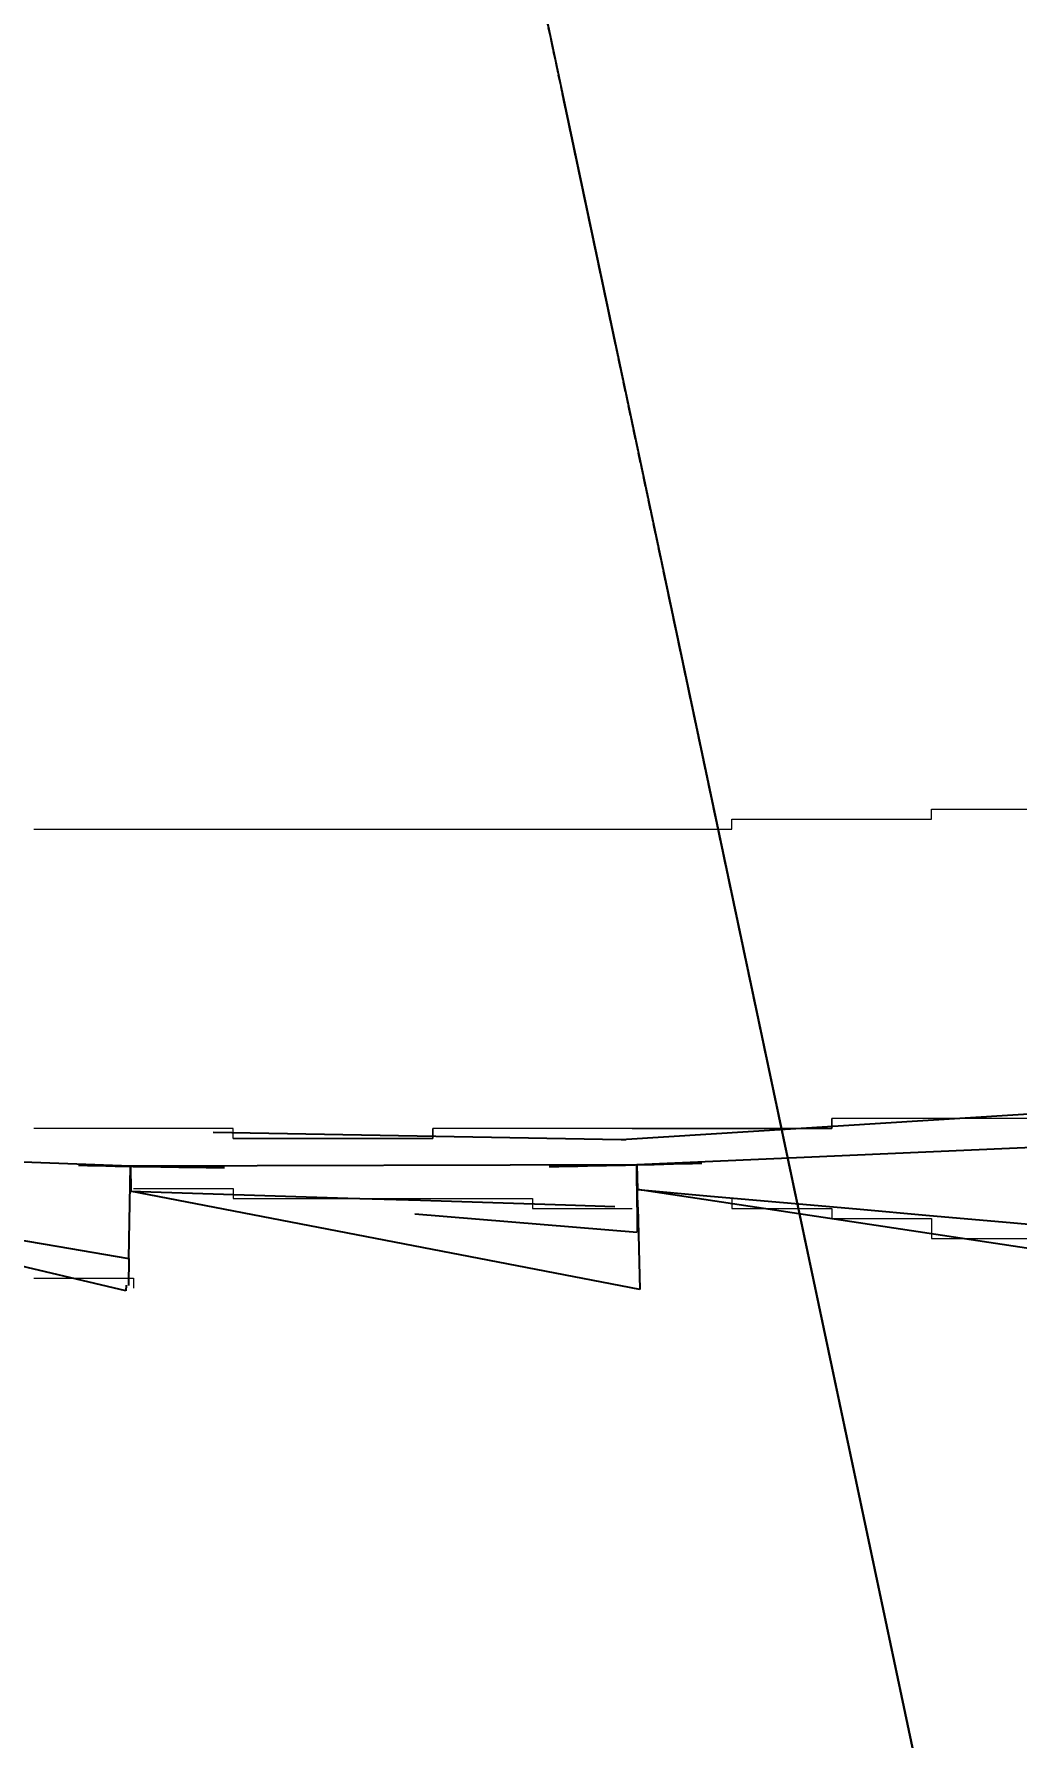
# Model space of a CAD drawing. Header units: millimetres. Extents: x -174040 to 151923, y -227569 to 142020.
# Drawn here: x -120378 to -119393, y -2712 to -1004 of the extents above; entities that cross this region are included whole.
import ezdxf

# ---------------------------------------------------------------- set-up
doc = ezdxf.new("R2010")
doc.units = ezdxf.units.MM
doc.header["$LTSCALE"] = 5
doc.linetypes.add('E-RG-1F$0$$0$DOTE', pattern=[2.42, 2, -0.2, 0.02, -0.2])
doc.linetypes.add('E-RG-2F$0$$2$CENTER', pattern=[2, 1.25, -0.25, 0.25, -0.25])
for name, color, linetype in [('00外装饰面', 21, 'Continuous'), ('A—楼梯、电梯、栏杆', 50, 'Continuous'), ('A—轴线、尺寸', 1, 'Continuous'), ('E-RG-2F$0$$0$0S-AXIS', 1, 'E-RG-2F$0$$2$CENTER'), ('E1-RI-3F$0$J-DOTE轴线', 1, 'Continuous'), ('轴线100', 1, 'Continuous')]:
    doc.layers.add(name, color=color, linetype=linetype)
doc.layers.add('E1-RI-3F$0$A-GLAZ', color=6, linetype='Continuous', lineweight=5)
doc.styles.add('ARIAL', font='arial.ttf')
doc.dimstyles.new('200', dxfattribs={"dimscale": 200, "dimtxt": 2.5, "dimasz": 2, "dimexe": 1, "dimexo": 1, "dimgap": 0.8, "dimtad": 1, "dimdec": 0, "dimdsep": 46, "dimtxsty": 'ARIAL', "dimblk1": 'ARCHTICK', "dimblk2": 'ARCHTICK', "dimsah": 1, "dimcen": -0.9, "dimdle": 1, "dimclrd": 256, "dimclre": 256, "dimclrt": 40, "dimaunit": 1, "dimadec": 0, "dimazin": 0, "dimtfac": 0.35, "dimtdec": 0, "dimtix": 1, "dimtmove": 2, "dimatfit": 3, "dimldrblk": 'ARCHTICK', "dimfxl": 0, "dimtvp": 0.8, "dimtolj": 1, "dimtzin": 0, "dimarcsym": 0})
doc.dimstyles.new('副本 100', dxfattribs={"dimscale": 100, "dimtxt": 2.5, "dimasz": 2, "dimexe": 1, "dimexo": 1, "dimgap": 0.8, "dimtad": 1, "dimdec": 0, "dimdsep": 46, "dimtxsty": 'ARIAL', "dimblk1": 'ARCHTICK', "dimblk2": 'ARCHTICK', "dimsah": 1, "dimcen": -0.9, "dimdle": 1, "dimclrd": 256, "dimclre": 256, "dimclrt": 40, "dimaunit": 1, "dimadec": 0, "dimazin": 0, "dimtfac": 0.35, "dimtdec": 0, "dimtix": 1, "dimtmove": 2, "dimatfit": 3, "dimldrblk": 'ARCHTICK', "dimfxl": 0, "dimtvp": 0.8, "dimtolj": 1, "dimtzin": 0, "dimarcsym": 0})

# ---------------------------------------------------------------- blocks, each defined once
blk = doc.blocks.new('_ArchTick')
at = {"color": 0, "linetype": 'ByBlock', "const_width": 0.15}
blk.add_lwpolyline([(-0.5, -0.5), (0.5, 0.5)], dxfattribs=at)
blk = doc.blocks.new('*D204')
at = {"layer": 'A—轴线、尺寸', "linetype": 'ByBlock', "lineweight": -2}
for p, q in [((-120659.7, 2768), (-118654.8, -6703.1)), ((-130998.2, 905.5), (-128927.1, -8877.7)), ((-129164.2, -8723.4), (-118500.5, -6466))]:
    blk.add_line(p, q, dxfattribs=at)
at = {"layer": 'Defpoints', "color": 0, "linetype": 'ByBlock'}
for p in [(-120701.2, 2963.7), (-131039.6, 1101.2), (-118696.2, -6507.4)]:
    blk.add_point(p, dxfattribs=at)
at = {"layer": 'A—轴线、尺寸', "linetype": 'ByBlock', "lineweight": -2, "xscale": 400, "yscale": 400, "zscale": 400}
for p, rotation in [((-118696.2, -6507.4), 11.95264845949663), ((-128968.5, -8682), 191.9526484594966)]:
    blk.add_blockref('_ArchTick', p, dxfattribs=dict(at, rotation=rotation))
at = {"layer": 'A—轴线、尺寸', "color": 40, "linetype": 'ByBlock', "insert": (-123918.4, -7188.4), "char_height": 500, "attachment_point": 5, "rotation": 11.9526, "style": 'ARIAL'}
blk.add_mtext('\\A1;10500', dxfattribs=at)
blk = doc.blocks.new('*D205')
at = {"layer": 'A—轴线、尺寸', "linetype": 'ByBlock', "lineweight": -2}
for p, q in [((-113662.2, 3512.5), (-111806.5, -5253.4)), ((-120663.7, 2786.6), (-118654.8, -6703.1)), ((-111652.3, -5016.3), (-116518.8, -6046.5)), ((-118891.9, -6548.8), (-118287, -6420.8))]:
    blk.add_line(p, q, dxfattribs=at)
at = {"layer": 'Defpoints', "color": 0, "linetype": 'ByBlock'}
for p in [(-113703.6, 3708.2), (-120705.1, 2982.3), (-111848, -5057.7)]:
    blk.add_point(p, dxfattribs=at)
at = {"layer": 'A—轴线、尺寸', "linetype": 'ByBlock', "lineweight": -2, "xscale": 400, "yscale": 400, "zscale": 400}
for p, rotation in [((-111848, -5057.7), 11.95264845949663), ((-118696.2, -6507.4), 191.9526484594966)]:
    blk.add_blockref('_ArchTick', p, dxfattribs=dict(at, rotation=rotation))
at = {"layer": 'A—轴线、尺寸', "color": 40, "linetype": 'ByBlock', "insert": (-117456, -5983), "char_height": 500, "attachment_point": 5, "rotation": 11.9526, "style": 'ARIAL'}
blk.add_mtext('\\A1;7000', dxfattribs=at)
blk = doc.blocks.new('*D250')
at = {"layer": 'A—轴线、尺寸', "linetype": 'ByBlock', "lineweight": -2}
for p, q in [((-113765.8, 4001.7), (-111599.4, -6231.7)), ((-141374.1, -779.9), (-138992.4, -12030.6)), ((-139229.5, -11876.3), (-111445.2, -5994.6))]:
    blk.add_line(p, q, dxfattribs=at)
at = {"layer": 'Defpoints', "color": 0, "linetype": 'ByBlock'}
for p in [(-113807.2, 4197.4), (-141415.5, -584.2), (-111640.9, -6036)]:
    blk.add_point(p, dxfattribs=at)
at = {"layer": 'A—轴线、尺寸', "linetype": 'ByBlock', "lineweight": -2, "xscale": 400, "yscale": 400, "zscale": 400}
for p, rotation in [((-111640.9, -6036), 11.95264845949663), ((-139033.8, -11834.9), 191.9526484594966)]:
    blk.add_blockref('_ArchTick', p, dxfattribs=dict(at, rotation=rotation))
at = {"layer": 'A—轴线、尺寸', "color": 40, "linetype": 'ByBlock', "insert": (-125423.3, -8529.2), "char_height": 500, "attachment_point": 5, "rotation": 11.9526, "style": 'ARIAL'}
blk.add_mtext('\\A1;28000', dxfattribs=at)
blk = doc.blocks.new('*D475')
at = {"layer": 'Defpoints', "color": 0, "linetype": 'ByBlock'}
for p in [(-240750.4, 1272.7), (-251088.8, -589.8), (-239568.6, -4309.8)]:
    blk.add_point(p, dxfattribs=at)
at = {"layer": '轴线100', "linetype": 'ByBlock', "lineweight": -2}
for p, q in [((-240729.7, 1174.9), (-239547.9, -4407.7)), ((-251068.1, -687.6), (-249820.3, -6582.2)), ((-249938.8, -6505.1), (-239470.8, -4289.1))]:
    blk.add_line(p, q, dxfattribs=at)
at = {"layer": '轴线100', "linetype": 'ByBlock', "lineweight": -2, "xscale": 200, "yscale": 200, "zscale": 200}
for p, rotation in [((-239568.6, -4309.8), 11.95264843832684), ((-249841, -6484.4), 191.9526484383268)]:
    blk.add_blockref('_ArchTick', p, dxfattribs=dict(at, rotation=rotation))
at = {"layer": '轴线100', "color": 40, "linetype": 'ByBlock', "insert": (-244753.1, -5169), "char_height": 300, "attachment_point": 5, "rotation": 11.9526, "style": 'ARIAL'}
blk.add_mtext('\\A1;10500', dxfattribs=at)
blk = doc.blocks.new('*D566')
at = {"layer": 'Defpoints', "color": 0, "linetype": 'ByBlock'}
for p in [(-233897.9, 2702.1), (-240811, 1558.8), (-232714.9, -2886.2)]:
    blk.add_point(p, dxfattribs=at)
at = {"layer": '轴线100', "linetype": 'ByBlock', "lineweight": -2}
for p, q in [((-233877.2, 2604.2), (-232694.2, -2984)), ((-240790.3, 1460.9), (-239542.4, -4433.7)), ((-239661, -4356.6), (-232617.1, -2865.4))]:
    blk.add_line(p, q, dxfattribs=at)
at = {"layer": '轴线100', "linetype": 'ByBlock', "lineweight": -2, "xscale": 200, "yscale": 200, "zscale": 200}
for p, rotation in [((-232714.9, -2886.2), 11.95264843832684), ((-239563.1, -4335.9), 191.9526484383268)]:
    blk.add_blockref('_ArchTick', p, dxfattribs=dict(at, rotation=rotation))
at = {"layer": '轴线100', "color": 40, "linetype": 'ByBlock', "insert": (-236187.3, -3382.9), "char_height": 300, "attachment_point": 5, "rotation": 11.9526, "style": 'ARIAL'}
blk.add_mtext('\\A1;7000', dxfattribs=at)
blk = doc.blocks.new('A$C1C9D1350')
at = {"layer": '轴线100', "linetype": 'E-RG-1F$0$$0$DOTE'}
blk.add_line((-239092.3, -6560), (-260004.6, 92226.1), dxfattribs=at)
blk.add_arc((-185606.9, -484410.1), 487500, 90.131059, 98.027565, dxfattribs=at)
at = {"layer": '轴线100', "linetype": 'ByBlock'}
for base, p1, p2, picture, middle in [((-232714.9, -2886.2), (-240811, 1558.8), (-233897.9, 2702.1), '*D566', (-236187.3, -3382.9)), ((-239568.6, -4309.8), (-251088.8, -589.8), (-240750.4, 1272.7), '*D475', (-244753.1, -5169))]:
    dim = blk.add_linear_dim(base=base, p1=p1, p2=p2, angle=11.9526, dimstyle='副本 100', override={"dimtxt": 3}, dxfattribs=at)
    dim.commit()
    dim.dimension.update_dxf_attribs({"geometry": picture, "text_midpoint": middle})

msp = doc.modelspace()

# ---------------------------------------------------------------- linework, layer by layer
at = {"layer": '00外装饰面', "linetype": 'ByBlock', "ltscale": 5}
msp.add_lwpolyline([(-134258.8, -2040.1), (-134130.3, -2646.9, -0.034352), (-67514.1, 2263.8), (-67252.4, 5211.2)], format="xyb", dxfattribs=at)
at = {"layer": 'A—楼梯、电梯、栏杆'}
for p, q in [((-118786.4, -2049.5), (-119789.8, -2112.7)), ((-119789.8, -2112.7), (-120198.9, -2105.1)), ((-119785.4, -2112.8), (-119789.8, -2112.7)), ((-119266.8, -2115.3), (-119774, -2137.6)), ((-120281.6, -2139.1), (-120788.9, -2119.8)), ((-120283.2, -2231.6), (-120281.6, -2139.1)), ((-120281.6, -2139.1), (-120282.1, -2164.1)), ((-119774, -2137.6), (-120281.6, -2139.1)), ((-119774, -2137.6), (-120281.6, -2139.1)), ((-120281.6, -2139.1), (-120281.5, -2164.1)), ((-119774, -2137.6), (-119773.4, -2162.5)), ((-119773, -2180), (-119774, -2137.6)), ((-119773.8, -2180), (-119774, -2137.6)), ((-119771, -2262.5), (-120282.1, -2164.1)), ((-119773.4, -2162.5), (-119700.2, -2169)), ((-119258.7, -2240), (-119773.4, -2162.5)), ((-119773.8, -2180), (-119773.8, -2204.8)), ((-119773, -2180), (-119771, -2262.5)), ((-119700.2, -2169), (-119626.9, -2175.4)), ((-119626.9, -2175.4), (-119553.7, -2181.8)), ((-119553.7, -2181.8), (-119480.5, -2188.3)), ((-120286.4, -2264), (-120599.8, -2189.8)), ((-119773.8, -2205.3), (-119996.7, -2187.2)), ((-119480.5, -2188.3), (-119407.3, -2194.7)), ((-119407.3, -2194.7), (-119334.1, -2201.1)), ((-120428.1, -2206.8), (-120355.7, -2219.2)), ((-120355.7, -2219.2), (-120283.2, -2231.6)), ((-120283.2, -2231.6), (-120283.7, -2258.6)), ((-120286.1, -2258.1), (-120286.4, -2264))]:
    msp.add_line(p, q, dxfattribs=at)
msp.add_lwpolyline([(-120282.1, -2164.1), (-120209.3, -2166.3), (-120136.6, -2168.6), (-120063.9, -2170.9), (-119991.1, -2173.2), (-119918.4, -2175.5), (-119845.7, -2177.8), (-119796, -2179.3)], dxfattribs=at)
for start, end in [(268.7557, 269.4329), (270.93768, 271.64576)]:
    msp.add_arc((-120064.7, 10252.4), 12393.4, start, end, dxfattribs=at)
at = {"layer": 'E-RG-2F$0$$0$0S-AXIS', "linetype": 'E-RG-2F$0$$2$CENTER', "ltscale": 200}
msp.add_line((-118243.4, -8646.1), (-120378, 1437.4), dxfattribs=at)
at = {"layer": 'E1-RI-3F$0$A-GLAZ', "color": 8}
for p, q in [((-119678.7, -1801.3), (-119678.7, -1791.3)), ((-119678.7, -1791.3), (-119678.7, -1791.3)), ((-119678.7, -1791.3), (-119678.7, -1791.3)), ((-119678.7, -1791.3), (-119578.7, -1791.3)), ((-119578.7, -1791.3), (-119578.7, -1791.3)), ((-119578.7, -1791.3), (-119578.7, -1791.3)), ((-119578.7, -1791.3), (-119578.7, -1791.3)), ((-119578.7, -1791.3), (-119578.7, -1791.3)), ((-119578.7, -1791.3), (-119578.7, -1791.3)), ((-119578.7, -1791.3), (-119578.7, -1791.3)), ((-119578.7, -1791.3), (-119578.7, -1791.3)), ((-119578.7, -1791.3), (-119478.7, -1791.3)), ((-119478.7, -1791.3), (-119478.7, -1781.3)), ((-119478.7, -1781.3), (-119378.7, -1781.3)), ((-119478.7, -1791.3), (-119478.7, -1791.3)), ((-119478.7, -1791.3), (-119478.7, -1791.3)), ((-119478.7, -1791.3), (-119478.7, -1791.3)), ((-119478.7, -1791.3), (-119478.7, -1791.3)), ((-119478.7, -1791.3), (-119478.7, -1791.3)), ((-119478.7, -1791.3), (-119478.7, -1791.3)), ((-119478.7, -1791.3), (-119478.7, -1791.3)), ((-120378.7, -1801.3), (-120278.7, -1801.3)), ((-120278.7, -1801.3), (-120278.7, -1801.3)), ((-120278.7, -1801.3), (-120278.7, -1801.3)), ((-120278.7, -1801.3), (-120278.7, -1801.3)), ((-120278.7, -1801.3), (-120278.7, -1801.3)), ((-120278.7, -1801.3), (-120278.7, -1801.3)), ((-120278.7, -1801.3), (-120278.7, -1801.3)), ((-120278.7, -1801.3), (-120278.7, -1801.3)), ((-120278.7, -1801.3), (-120178.7, -1801.3)), ((-120178.7, -1801.3), (-120178.7, -1801.3)), ((-120178.7, -1801.3), (-120178.7, -1801.3)), ((-120178.7, -1801.3), (-120178.7, -1801.3)), ((-120178.7, -1801.3), (-120178.7, -1801.3)), ((-120178.7, -1801.3), (-120178.7, -1801.3)), ((-120178.7, -1801.3), (-120178.7, -1801.3)), ((-120178.7, -1801.3), (-120178.7, -1801.3)), ((-120178.7, -1801.3), (-120178.7, -1801.3)), ((-120178.7, -1801.3), (-120078.7, -1801.3)), ((-120078.7, -1801.3), (-120078.7, -1801.3)), ((-120078.7, -1801.3), (-120078.7, -1801.3)), ((-120078.7, -1801.3), (-120078.7, -1801.3)), ((-120078.7, -1801.3), (-120078.7, -1801.3)), ((-120078.7, -1801.3), (-120078.7, -1801.3)), ((-120078.7, -1801.3), (-120078.7, -1801.3)), ((-120078.7, -1801.3), (-120078.7, -1801.3)), ((-120078.7, -1801.3), (-120078.7, -1801.3)), ((-120078.7, -1801.3), (-119978.7, -1801.3)), ((-119978.7, -1801.3), (-119978.7, -1801.3)), ((-119978.7, -1801.3), (-119978.7, -1801.3)), ((-119978.7, -1801.3), (-119978.7, -1801.3)), ((-119978.7, -1801.3), (-119978.7, -1801.3)), ((-119978.7, -1801.3), (-119978.7, -1801.3)), ((-119978.7, -1801.3), (-119978.7, -1801.3)), ((-119978.7, -1801.3), (-119978.7, -1801.3)), ((-119978.7, -1801.3), (-119978.7, -1801.3)), ((-119978.7, -1801.3), (-119878.7, -1801.3)), ((-119878.7, -1801.3), (-119878.7, -1801.3)), ((-119878.7, -1801.3), (-119878.7, -1801.3)), ((-119878.7, -1801.3), (-119878.7, -1801.3)), ((-119878.7, -1801.3), (-119878.7, -1801.3)), ((-119878.7, -1801.3), (-119878.7, -1801.3)), ((-119878.7, -1801.3), (-119878.7, -1801.3)), ((-119878.7, -1801.3), (-119878.7, -1801.3)), ((-119878.7, -1801.3), (-119778.7, -1801.3)), ((-119778.7, -1801.3), (-119778.7, -1801.3)), ((-119778.7, -1801.3), (-119778.7, -1801.3)), ((-119778.7, -1801.3), (-119778.7, -1801.3)), ((-119778.7, -1801.3), (-119778.7, -1801.3)), ((-119778.7, -1801.3), (-119778.7, -1801.3)), ((-119778.7, -1801.3), (-119778.7, -1801.3)), ((-119778.7, -1801.3), (-119778.7, -1801.3)), ((-119778.7, -1801.3), (-119778.7, -1801.3)), ((-119778.7, -1801.3), (-119678.7, -1801.3)), ((-119678.7, -1801.3), (-119678.7, -1801.3)), ((-119678.7, -1801.3), (-119678.7, -1801.3)), ((-119678.7, -1801.3), (-119678.7, -1801.3)), ((-119678.7, -1801.3), (-119678.7, -1801.3)), ((-119678.7, -1801.3), (-119678.7, -1801.3)), ((-119478.7, -2091.3), (-119578.7, -2091.3)), ((-119578.7, -2091.3), (-119578.7, -2091.3)), ((-119578.7, -2091.3), (-119578.7, -2091.3)), ((-119578.7, -2091.3), (-119578.7, -2091.3)), ((-119578.7, -2091.3), (-119578.7, -2091.3)), ((-119578.7, -2091.3), (-119578.7, -2101.3)), ((-119378.7, -2091.3), (-119478.7, -2091.3)), ((-119478.7, -2091.3), (-119478.7, -2091.3)), ((-119478.7, -2091.3), (-119478.7, -2091.3)), ((-119478.7, -2091.3), (-119478.7, -2091.3)), ((-119478.7, -2091.3), (-119478.7, -2091.3)), ((-119478.7, -2091.3), (-119478.7, -2091.3)), ((-119478.7, -2091.3), (-119478.7, -2091.3)), ((-119478.7, -2091.3), (-119478.7, -2091.3)), ((-119478.7, -2091.3), (-119478.7, -2091.3)), ((-120278.7, -2101.3), (-120378.7, -2101.3)), ((-120178.7, -2101.3), (-120278.7, -2101.3)), ((-120278.7, -2101.3), (-120278.7, -2101.3)), ((-120278.7, -2101.3), (-120278.7, -2101.3)), ((-120278.7, -2101.3), (-120278.7, -2101.3)), ((-120278.7, -2101.3), (-120278.7, -2101.3)), ((-120278.7, -2101.3), (-120278.7, -2101.3)), ((-120278.7, -2101.3), (-120278.7, -2101.3)), ((-120278.7, -2101.3), (-120278.7, -2101.3)), ((-120278.7, -2101.3), (-120278.7, -2101.3)), ((-120178.7, -2111.3), (-120178.7, -2101.3)), ((-120078.7, -2111.3), (-120178.7, -2111.3)), ((-120178.7, -2111.3), (-120178.7, -2111.3)), ((-120178.7, -2111.3), (-120178.7, -2111.3)), ((-120178.7, -2111.3), (-120178.7, -2111.3)), ((-120178.7, -2111.3), (-120178.7, -2111.3)), ((-120178.7, -2111.3), (-120178.7, -2111.3)), ((-120178.7, -2111.3), (-120178.7, -2111.3)), ((-120178.7, -2111.3), (-120178.7, -2111.3)), ((-120178.7, -2111.3), (-120178.7, -2111.3)), ((-120178.7, -2111.3), (-120178.7, -2111.3)), ((-120178.7, -2111.3), (-120178.7, -2111.3)), ((-120178.7, -2111.3), (-120178.7, -2111.3)), ((-120178.7, -2111.3), (-120178.7, -2111.3)), ((-120178.7, -2111.3), (-120178.7, -2111.3)), ((-120178.7, -2111.3), (-120178.7, -2111.3)), ((-120178.7, -2111.3), (-120178.7, -2111.3)), ((-120178.7, -2111.3), (-120178.7, -2111.3)), ((-120178.7, -2111.3), (-120178.7, -2111.3)), ((-120178.7, -2111.3), (-120178.7, -2111.3)), ((-120178.7, -2111.3), (-120178.7, -2111.3)), ((-120178.7, -2111.3), (-120178.7, -2111.3)), ((-120178.7, -2111.3), (-120178.7, -2111.3)), ((-120178.7, -2111.3), (-120178.7, -2111.3)), ((-120178.7, -2111.3), (-120178.7, -2111.3)), ((-120178.7, -2111.3), (-120178.7, -2111.3)), ((-120178.7, -2111.3), (-120178.7, -2111.3)), ((-120178.7, -2111.3), (-120178.7, -2111.3)), ((-120178.7, -2111.3), (-120178.7, -2111.3)), ((-120178.7, -2111.3), (-120178.7, -2111.3)), ((-120178.7, -2111.3), (-120178.7, -2111.3)), ((-120178.7, -2111.3), (-120178.7, -2111.3)), ((-120178.7, -2111.3), (-120178.7, -2111.3)), ((-120178.7, -2111.3), (-120178.7, -2111.3)), ((-120178.7, -2111.3), (-120178.7, -2111.3)), ((-120178.7, -2111.3), (-120178.7, -2111.3)), ((-120178.7, -2111.3), (-120178.7, -2111.3)), ((-120178.7, -2111.3), (-120078.7, -2111.3)), ((-119978.7, -2111.3), (-120078.7, -2111.3)), ((-120078.7, -2111.3), (-120078.7, -2111.3)), ((-120078.7, -2111.3), (-120078.7, -2111.3)), ((-120078.7, -2111.3), (-120078.7, -2111.3)), ((-120078.7, -2111.3), (-120078.7, -2111.3)), ((-120078.7, -2111.3), (-120078.7, -2111.3)), ((-120078.7, -2111.3), (-120078.7, -2111.3)), ((-120078.7, -2111.3), (-120078.7, -2111.3)), ((-120078.7, -2111.3), (-120078.7, -2111.3)), ((-120078.7, -2111.3), (-120078.7, -2111.3)), ((-120078.7, -2111.3), (-120078.7, -2111.3)), ((-120078.7, -2111.3), (-120078.7, -2111.3)), ((-120078.7, -2111.3), (-120078.7, -2111.3)), ((-120078.7, -2111.3), (-120078.7, -2111.3)), ((-120078.7, -2111.3), (-120078.7, -2111.3)), ((-120078.7, -2111.3), (-120078.7, -2111.3)), ((-120078.7, -2111.3), (-120078.7, -2111.3)), ((-120078.7, -2111.3), (-120078.7, -2111.3)), ((-120078.7, -2111.3), (-120078.7, -2111.3)), ((-120078.7, -2111.3), (-120078.7, -2111.3)), ((-120078.7, -2111.3), (-120078.7, -2111.3)), ((-120078.7, -2111.3), (-120078.7, -2111.3)), ((-120078.7, -2111.3), (-120078.7, -2111.3)), ((-120078.7, -2111.3), (-120078.7, -2111.3)), ((-120078.7, -2111.3), (-120078.7, -2111.3)), ((-120078.7, -2111.3), (-120078.7, -2111.3)), ((-120078.7, -2111.3), (-120078.7, -2111.3)), ((-120078.7, -2111.3), (-120078.7, -2111.3)), ((-120078.7, -2111.3), (-120078.7, -2111.3)), ((-120078.7, -2111.3), (-120078.7, -2111.3)), ((-120078.7, -2111.3), (-120078.7, -2111.3)), ((-120078.7, -2111.3), (-120078.7, -2111.3)), ((-120078.7, -2111.3), (-120078.7, -2111.3)), ((-120078.7, -2111.3), (-120078.7, -2111.3)), ((-120078.7, -2111.3), (-120078.7, -2111.3)), ((-120078.7, -2111.3), (-120078.7, -2111.3)), ((-120078.7, -2111.3), (-120078.7, -2111.3)), ((-120078.7, -2111.3), (-120078.7, -2111.3)), ((-120078.7, -2111.3), (-120078.7, -2111.3)), ((-120078.7, -2111.3), (-120078.7, -2111.3)), ((-120078.7, -2111.3), (-120078.7, -2111.3)), ((-120078.7, -2111.3), (-120078.7, -2111.3)), ((-120078.7, -2111.3), (-120078.7, -2111.3)), ((-120078.7, -2111.3), (-120078.7, -2111.3)), ((-120078.7, -2111.3), (-120078.7, -2111.3)), ((-120078.7, -2111.3), (-120078.7, -2111.3)), ((-120078.7, -2111.3), (-120078.7, -2111.3)), ((-120078.7, -2111.3), (-120078.7, -2111.3)), ((-120078.7, -2111.3), (-120078.7, -2111.3)), ((-120078.7, -2111.3), (-120078.7, -2111.3)), ((-120078.7, -2111.3), (-120078.7, -2111.3)), ((-120078.7, -2111.3), (-120078.7, -2111.3)), ((-120078.7, -2111.3), (-120078.7, -2111.3)), ((-120078.7, -2111.3), (-120078.7, -2111.3)), ((-120078.7, -2111.3), (-120078.7, -2111.3)), ((-120078.7, -2111.3), (-120078.7, -2111.3)), ((-120078.7, -2111.3), (-120078.7, -2111.3)), ((-120078.7, -2111.3), (-120078.7, -2111.3)), ((-120078.7, -2111.3), (-120078.7, -2111.3)), ((-120078.7, -2111.3), (-120078.7, -2111.3)), ((-120078.7, -2111.3), (-120078.7, -2111.3)), ((-120078.7, -2111.3), (-120078.7, -2111.3)), ((-120078.7, -2111.3), (-120078.7, -2111.3)), ((-120078.7, -2111.3), (-120078.7, -2111.3)), ((-120078.7, -2111.3), (-120078.7, -2111.3)), ((-120078.7, -2111.3), (-120078.7, -2111.3)), ((-120078.7, -2111.3), (-120078.7, -2111.3)), ((-120078.7, -2111.3), (-120078.7, -2111.3)), ((-120078.7, -2111.3), (-120078.7, -2111.3)), ((-120078.7, -2111.3), (-120078.7, -2111.3)), ((-120078.7, -2111.3), (-120078.7, -2111.3)), ((-120078.7, -2111.3), (-120078.7, -2111.3)), ((-120078.7, -2111.3), (-120078.7, -2111.3)), ((-120078.7, -2111.3), (-120078.7, -2111.3)), ((-120078.7, -2111.3), (-120078.7, -2111.3)), ((-120078.7, -2111.3), (-120078.7, -2111.3)), ((-120078.7, -2111.3), (-120078.7, -2111.3)), ((-120078.7, -2111.3), (-120078.7, -2111.3)), ((-120078.7, -2111.3), (-119978.7, -2111.3)), ((-120078.7, -2111.3), (-120078.7, -2111.3)), ((-120078.7, -2111.3), (-120078.7, -2111.3)), ((-119878.7, -2101.3), (-119978.7, -2101.3)), ((-119978.7, -2101.3), (-119978.7, -2101.3)), ((-119978.7, -2101.3), (-119978.7, -2101.3)), ((-119978.7, -2101.3), (-119978.7, -2111.3)), ((-119978.7, -2101.3), (-119978.7, -2101.3)), ((-119978.7, -2111.3), (-119978.7, -2101.3)), ((-119978.7, -2101.3), (-119978.7, -2101.3)), ((-119978.7, -2101.3), (-119978.7, -2101.3)), ((-119978.7, -2101.3), (-119978.7, -2101.3)), ((-119978.7, -2101.3), (-119978.7, -2101.3)), ((-119978.7, -2101.3), (-119978.7, -2101.3)), ((-119978.7, -2101.3), (-119978.7, -2101.3)), ((-119978.7, -2101.3), (-119978.7, -2101.3)), ((-119978.7, -2101.3), (-119978.7, -2101.3)), ((-119978.7, -2101.3), (-119978.7, -2101.3)), ((-119978.7, -2101.3), (-119978.7, -2101.3)), ((-119978.7, -2101.3), (-119978.7, -2101.3)), ((-119978.7, -2101.3), (-119978.7, -2101.3)), ((-119978.7, -2111.3), (-119978.7, -2111.3)), ((-119978.7, -2111.3), (-119978.7, -2111.3)), ((-119978.7, -2111.3), (-119978.7, -2111.3)), ((-119978.7, -2111.3), (-119978.7, -2111.3)), ((-119978.7, -2111.3), (-119978.7, -2111.3)), ((-119978.7, -2111.3), (-119978.7, -2111.3)), ((-119978.7, -2111.3), (-119978.7, -2111.3)), ((-119978.7, -2111.3), (-119978.7, -2111.3)), ((-119978.7, -2111.3), (-119978.7, -2111.3)), ((-119978.7, -2111.3), (-119978.7, -2111.3)), ((-119978.7, -2111.3), (-119978.7, -2111.3)), ((-119978.7, -2111.3), (-119978.7, -2111.3)), ((-119978.7, -2111.3), (-119978.7, -2111.3)), ((-119978.7, -2111.3), (-119978.7, -2111.3)), ((-119978.7, -2111.3), (-119978.7, -2111.3)), ((-119978.7, -2111.3), (-119978.7, -2111.3)), ((-119978.7, -2111.3), (-119978.7, -2111.3)), ((-119978.7, -2111.3), (-119978.7, -2111.3)), ((-119978.7, -2111.3), (-119978.7, -2111.3)), ((-119978.7, -2111.3), (-119978.7, -2111.3)), ((-119978.7, -2111.3), (-119978.7, -2111.3)), ((-119978.7, -2111.3), (-119978.7, -2111.3)), ((-119978.7, -2111.3), (-119978.7, -2111.3)), ((-119978.7, -2111.3), (-119978.7, -2111.3)), ((-119978.7, -2111.3), (-119978.7, -2111.3)), ((-119978.7, -2111.3), (-119978.7, -2111.3)), ((-119978.7, -2111.3), (-119978.7, -2111.3)), ((-119978.7, -2111.3), (-119978.7, -2111.3)), ((-119978.7, -2111.3), (-119978.7, -2111.3)), ((-119978.7, -2111.3), (-119978.7, -2111.3)), ((-119978.7, -2111.3), (-119978.7, -2111.3)), ((-119978.7, -2111.3), (-119978.7, -2111.3)), ((-119978.7, -2111.3), (-119978.7, -2111.3)), ((-119978.7, -2111.3), (-119978.7, -2111.3)), ((-119978.7, -2111.3), (-119978.7, -2111.3)), ((-119978.7, -2111.3), (-119978.7, -2111.3)), ((-119978.7, -2111.3), (-119978.7, -2111.3)), ((-119978.7, -2111.3), (-119978.7, -2111.3)), ((-119978.7, -2111.3), (-119978.7, -2111.3)), ((-119978.7, -2111.3), (-119978.7, -2111.3)), ((-119978.7, -2111.3), (-119978.7, -2111.3)), ((-119978.7, -2111.3), (-119978.7, -2111.3)), ((-119978.7, -2111.3), (-119978.7, -2111.3)), ((-119978.7, -2111.3), (-119978.7, -2111.3)), ((-119978.7, -2111.3), (-119978.7, -2111.3)), ((-119978.7, -2111.3), (-119978.7, -2111.3)), ((-119978.7, -2111.3), (-119978.7, -2111.3)), ((-119978.7, -2111.3), (-119978.7, -2111.3)), ((-119778.7, -2101.3), (-119878.7, -2101.3)), ((-119878.7, -2101.3), (-119878.7, -2101.3)), ((-119878.7, -2101.3), (-119878.7, -2101.3)), ((-119878.7, -2101.3), (-119878.7, -2101.3)), ((-119878.7, -2101.3), (-119878.7, -2101.3)), ((-119878.7, -2101.3), (-119878.7, -2101.3)), ((-119878.7, -2101.3), (-119878.7, -2101.3)), ((-119878.7, -2101.3), (-119878.7, -2101.3)), ((-119878.7, -2101.3), (-119878.7, -2101.3)), ((-119678.7, -2101.3), (-119778.7, -2101.3)), ((-119778.7, -2101.3), (-119778.7, -2101.3)), ((-119778.7, -2101.3), (-119778.7, -2101.3)), ((-119778.7, -2101.3), (-119778.7, -2101.3)), ((-119778.7, -2101.3), (-119778.7, -2101.3)), ((-119778.7, -2101.3), (-119778.7, -2101.3)), ((-119778.7, -2101.3), (-119778.7, -2101.3)), ((-119778.7, -2101.3), (-119778.7, -2101.3)), ((-119778.7, -2101.3), (-119778.7, -2101.3)), ((-119578.7, -2101.3), (-119678.7, -2101.3)), ((-119678.7, -2101.3), (-119678.7, -2101.3)), ((-119678.7, -2101.3), (-119678.7, -2101.3)), ((-119678.7, -2101.3), (-119678.7, -2101.3)), ((-119678.7, -2101.3), (-119678.7, -2101.3)), ((-119678.7, -2101.3), (-119678.7, -2101.3)), ((-119678.7, -2101.3), (-119678.7, -2101.3)), ((-119678.7, -2101.3), (-119678.7, -2101.3)), ((-119678.7, -2101.3), (-119678.7, -2101.3)), ((-119578.7, -2101.3), (-119578.7, -2101.3)), ((-119578.7, -2101.3), (-119578.7, -2101.3)), ((-119578.7, -2101.3), (-119578.7, -2101.3)), ((-120278.7, -2161.3), (-120278.7, -2161.3)), ((-120278.7, -2161.3), (-120278.7, -2161.3)), ((-120278.7, -2161.3), (-120278.7, -2161.3)), ((-120278.7, -2161.3), (-120278.7, -2161.3)), ((-120278.7, -2161.3), (-120278.7, -2161.3)), ((-120278.7, -2161.3), (-120278.7, -2161.3)), ((-120278.7, -2161.3), (-120278.7, -2161.3)), ((-120278.7, -2161.3), (-120278.7, -2161.3)), ((-120278.7, -2161.3), (-120278.7, -2161.3)), ((-120278.7, -2161.3), (-120278.7, -2161.3)), ((-120278.7, -2161.3), (-120278.7, -2161.3)), ((-120278.7, -2161.3), (-120278.7, -2161.3)), ((-120278.7, -2161.3), (-120278.7, -2161.3)), ((-120278.7, -2161.3), (-120278.7, -2161.3)), ((-120278.7, -2161.3), (-120278.7, -2161.3)), ((-120278.7, -2161.3), (-120278.7, -2161.3)), ((-120278.7, -2161.3), (-120278.7, -2161.3)), ((-120278.7, -2161.3), (-120278.7, -2161.3)), ((-120278.7, -2161.3), (-120278.7, -2161.3)), ((-120278.7, -2161.3), (-120178.7, -2161.3)), ((-120178.7, -2161.3), (-120178.7, -2161.3)), ((-120178.7, -2161.3), (-120178.7, -2161.3)), ((-120178.7, -2161.3), (-120178.7, -2161.3)), ((-120178.7, -2161.3), (-120178.7, -2161.3)), ((-120178.7, -2161.3), (-120178.7, -2161.3)), ((-120178.7, -2161.3), (-120178.7, -2161.3)), ((-120178.7, -2161.3), (-120178.7, -2161.3)), ((-120178.7, -2161.3), (-120178.7, -2171.3)), ((-120178.7, -2171.3), (-120178.7, -2171.3)), ((-120178.7, -2171.3), (-120178.7, -2171.3)), ((-120178.7, -2171.3), (-120178.7, -2171.3)), ((-120178.7, -2171.3), (-120178.7, -2171.3)), ((-120178.7, -2171.3), (-120178.7, -2171.3)), ((-120178.7, -2171.3), (-120178.7, -2171.3)), ((-120178.7, -2171.3), (-120178.7, -2171.3)), ((-120178.7, -2171.3), (-120178.7, -2171.3)), ((-120178.7, -2171.3), (-120178.7, -2171.3)), ((-120178.7, -2171.3), (-120178.7, -2171.3)), ((-120178.7, -2171.3), (-120178.7, -2171.3)), ((-120178.7, -2171.3), (-120178.7, -2171.3)), ((-120178.7, -2171.3), (-120178.7, -2171.3)), ((-120178.7, -2171.3), (-120178.7, -2171.3)), ((-120178.7, -2171.3), (-120178.7, -2171.3)), ((-120178.7, -2171.3), (-120178.7, -2171.3)), ((-120178.7, -2171.3), (-120178.7, -2171.3)), ((-120178.7, -2171.3), (-120178.7, -2171.3)), ((-120178.7, -2171.3), (-120178.7, -2171.3)), ((-120178.7, -2171.3), (-120178.7, -2171.3)), ((-120178.7, -2171.3), (-120178.7, -2171.3)), ((-120178.7, -2171.3), (-120178.7, -2171.3)), ((-120178.7, -2171.3), (-120178.7, -2171.3)), ((-120178.7, -2171.3), (-120178.7, -2171.3)), ((-120178.7, -2171.3), (-120178.7, -2171.3)), ((-120178.7, -2171.3), (-120178.7, -2171.3)), ((-120178.7, -2171.3), (-120178.7, -2171.3)), ((-120178.7, -2171.3), (-120178.7, -2171.3)), ((-120178.7, -2171.3), (-120178.7, -2171.3)), ((-120178.7, -2171.3), (-120078.7, -2171.3)), ((-120078.7, -2171.3), (-120078.7, -2171.3)), ((-120078.7, -2171.3), (-120078.7, -2171.3)), ((-120078.7, -2171.3), (-120078.7, -2171.3)), ((-120078.7, -2171.3), (-120078.7, -2171.3)), ((-120078.7, -2171.3), (-120078.7, -2171.3)), ((-120078.7, -2171.3), (-120078.7, -2171.3)), ((-120078.7, -2171.3), (-120078.7, -2171.3)), ((-120078.7, -2171.3), (-120078.7, -2171.3)), ((-120078.7, -2171.3), (-120078.7, -2171.3)), ((-120078.7, -2171.3), (-120078.7, -2171.3)), ((-120078.7, -2171.3), (-120078.7, -2171.3)), ((-120078.7, -2171.3), (-120078.7, -2171.3)), ((-120078.7, -2171.3), (-120078.7, -2171.3)), ((-120078.7, -2171.3), (-120078.7, -2171.3)), ((-120078.7, -2171.3), (-120078.7, -2171.3)), ((-120078.7, -2171.3), (-120078.7, -2171.3)), ((-120078.7, -2171.3), (-120078.7, -2171.3)), ((-120078.7, -2171.3), (-120078.7, -2171.3)), ((-120078.7, -2171.3), (-120078.7, -2171.3)), ((-120078.7, -2171.3), (-120078.7, -2171.3)), ((-120078.7, -2171.3), (-120078.7, -2171.3)), ((-120078.7, -2171.3), (-120078.7, -2171.3)), ((-120078.7, -2171.3), (-120078.7, -2171.3)), ((-120078.7, -2171.3), (-120078.7, -2171.3)), ((-120078.7, -2171.3), (-120078.7, -2171.3)), ((-120078.7, -2171.3), (-120078.7, -2171.3)), ((-120078.7, -2171.3), (-120078.7, -2171.3)), ((-120078.7, -2171.3), (-120078.7, -2171.3)), ((-120078.7, -2171.3), (-120078.7, -2171.3)), ((-120078.7, -2171.3), (-120078.7, -2171.3)), ((-120078.7, -2171.3), (-120078.7, -2171.3)), ((-120078.7, -2171.3), (-120078.7, -2171.3)), ((-120078.7, -2171.3), (-120078.7, -2171.3)), ((-120078.7, -2171.3), (-120078.7, -2171.3)), ((-120078.7, -2171.3), (-120078.7, -2171.3)), ((-120078.7, -2171.3), (-120078.7, -2171.3)), ((-120078.7, -2171.3), (-120078.7, -2171.3)), ((-120078.7, -2171.3), (-119978.7, -2171.3)), ((-119978.7, -2171.3), (-119978.7, -2171.3)), ((-119978.7, -2171.3), (-119978.7, -2171.3)), ((-119978.7, -2171.3), (-119978.7, -2171.3)), ((-119978.7, -2171.3), (-119978.7, -2171.3)), ((-119978.7, -2171.3), (-119978.7, -2171.3)), ((-119978.7, -2171.3), (-119978.7, -2171.3)), ((-119978.7, -2171.3), (-119978.7, -2171.3)), ((-119978.7, -2171.3), (-119978.7, -2171.3)), ((-119978.7, -2171.3), (-119978.7, -2171.3)), ((-119978.7, -2171.3), (-119978.7, -2171.3)), ((-119978.7, -2171.3), (-119978.7, -2171.3)), ((-119978.7, -2171.3), (-119978.7, -2171.3)), ((-119978.7, -2171.3), (-119978.7, -2171.3)), ((-119978.7, -2171.3), (-119978.7, -2171.3)), ((-119978.7, -2171.3), (-119978.7, -2171.3)), ((-119978.7, -2171.3), (-119978.7, -2171.3)), ((-119978.7, -2171.3), (-119978.7, -2171.3)), ((-119978.7, -2171.3), (-119978.7, -2171.3)), ((-119978.7, -2171.3), (-119978.7, -2171.3)), ((-119978.7, -2171.3), (-119978.7, -2171.3)), ((-119978.7, -2171.3), (-119978.7, -2171.3)), ((-119978.7, -2171.3), (-119978.7, -2171.3)), ((-119978.7, -2171.3), (-119978.7, -2171.3)), ((-119978.7, -2171.3), (-119978.7, -2171.3)), ((-119978.7, -2171.3), (-119978.7, -2171.3)), ((-119978.7, -2171.3), (-119978.7, -2171.3)), ((-119978.7, -2171.3), (-119978.7, -2171.3)), ((-119978.7, -2171.3), (-119978.7, -2171.3)), ((-119978.7, -2171.3), (-119978.7, -2171.3)), ((-119978.7, -2171.3), (-119978.7, -2171.3)), ((-119978.7, -2171.3), (-119978.7, -2171.3)), ((-119978.7, -2171.3), (-119978.7, -2171.3)), ((-119978.7, -2171.3), (-119978.7, -2171.3)), ((-119978.7, -2171.3), (-119978.7, -2171.3)), ((-119978.7, -2171.3), (-119978.7, -2171.3)), ((-119978.7, -2171.3), (-119978.7, -2171.3)), ((-119978.7, -2171.3), (-119878.7, -2171.3)), ((-119878.7, -2171.3), (-119878.7, -2171.3)), ((-119878.7, -2171.3), (-119878.7, -2171.3)), ((-119878.7, -2171.3), (-119878.7, -2171.3)), ((-119878.7, -2171.3), (-119878.7, -2171.3)), ((-119878.7, -2171.3), (-119878.7, -2171.3)), ((-119878.7, -2171.3), (-119878.7, -2171.3)), ((-119878.7, -2171.3), (-119878.7, -2171.3)), ((-119878.7, -2171.3), (-119878.7, -2171.3)), ((-119878.7, -2171.3), (-119878.7, -2171.3)), ((-119878.7, -2171.3), (-119878.7, -2171.3)), ((-119878.7, -2171.3), (-119878.7, -2171.3)), ((-119878.7, -2171.3), (-119878.7, -2171.3)), ((-119878.7, -2171.3), (-119878.7, -2171.3)), ((-119878.7, -2171.3), (-119878.7, -2171.3)), ((-119878.7, -2171.3), (-119878.7, -2181.3)), ((-119878.7, -2181.3), (-119878.7, -2181.3)), ((-119878.7, -2181.3), (-119878.7, -2181.3)), ((-119878.7, -2181.3), (-119878.7, -2181.3)), ((-119878.7, -2181.3), (-119878.7, -2181.3)), ((-119878.7, -2181.3), (-119878.7, -2181.3)), ((-119878.7, -2181.3), (-119878.7, -2181.3)), ((-119878.7, -2181.3), (-119878.7, -2181.3)), ((-119878.7, -2181.3), (-119878.7, -2181.3)), ((-119878.7, -2181.3), (-119878.7, -2181.3)), ((-119878.7, -2181.3), (-119878.7, -2181.3)), ((-119878.7, -2181.3), (-119878.7, -2181.3)), ((-119878.7, -2181.3), (-119878.7, -2181.3)), ((-119878.7, -2181.3), (-119878.7, -2181.3)), ((-119878.7, -2181.3), (-119878.7, -2181.3)), ((-119878.7, -2181.3), (-119878.7, -2181.3)), ((-119878.7, -2181.3), (-119878.7, -2181.3)), ((-119878.7, -2181.3), (-119878.7, -2181.3)), ((-119878.7, -2181.3), (-119878.7, -2181.3)), ((-119878.7, -2181.3), (-119878.7, -2181.3)), ((-119878.7, -2181.3), (-119878.7, -2181.3)), ((-119878.7, -2181.3), (-119878.7, -2181.3)), ((-119878.7, -2181.3), (-119878.7, -2181.3)), ((-119878.7, -2181.3), (-119778.7, -2181.3)), ((-119778.7, -2181.3), (-119778.7, -2181.3)), ((-119778.7, -2181.3), (-119778.7, -2181.3)), ((-119778.7, -2181.3), (-119778.7, -2181.3)), ((-119778.7, -2181.3), (-119778.7, -2181.3)), ((-119778.7, -2181.3), (-119778.7, -2181.3)), ((-119778.7, -2181.3), (-119778.7, -2181.3)), ((-119778.7, -2181.3), (-119778.7, -2181.3)), ((-119778.7, -2181.3), (-119778.7, -2181.3)), ((-119778.7, -2181.3), (-119778.7, -2181.3)), ((-119778.7, -2181.3), (-119778.7, -2181.3)), ((-119778.7, -2181.3), (-119778.7, -2181.3)), ((-119778.7, -2181.3), (-119778.7, -2181.3)), ((-119778.7, -2181.3), (-119778.7, -2181.3)), ((-119778.7, -2181.3), (-119778.7, -2181.3)), ((-119778.7, -2181.3), (-119778.7, -2181.3)), ((-119778.7, -2181.3), (-119778.7, -2181.3)), ((-119778.7, -2181.3), (-119778.7, -2181.3)), ((-119778.7, -2181.3), (-119778.7, -2181.3)), ((-119778.7, -2181.3), (-119778.7, -2181.3)), ((-119778.7, -2181.3), (-119778.7, -2181.3)), ((-119678.7, -2171.3), (-119678.7, -2171.3)), ((-119678.7, -2171.3), (-119678.7, -2171.3)), ((-119678.7, -2171.3), (-119678.7, -2171.3)), ((-119678.7, -2171.3), (-119678.7, -2171.3)), ((-119678.7, -2171.3), (-119678.7, -2171.3)), ((-119678.7, -2171.3), (-119678.7, -2171.3)), ((-119678.7, -2171.3), (-119678.7, -2171.3)), ((-119678.7, -2171.3), (-119678.7, -2171.3)), ((-119678.7, -2171.3), (-119678.7, -2171.3)), ((-119678.7, -2171.3), (-119678.7, -2171.3)), ((-119678.7, -2171.3), (-119678.7, -2171.3)), ((-119678.7, -2171.3), (-119678.7, -2171.3)), ((-119678.7, -2171.3), (-119678.7, -2181.3)), ((-119678.7, -2181.3), (-119678.7, -2181.3)), ((-119678.7, -2181.3), (-119678.7, -2181.3)), ((-119678.7, -2181.3), (-119678.7, -2181.3)), ((-119678.7, -2181.3), (-119678.7, -2181.3)), ((-119678.7, -2181.3), (-119678.7, -2181.3)), ((-119678.7, -2181.3), (-119678.7, -2181.3)), ((-119678.7, -2181.3), (-119678.7, -2181.3)), ((-119678.7, -2181.3), (-119678.7, -2181.3)), ((-119678.7, -2181.3), (-119678.7, -2181.3)), ((-119678.7, -2181.3), (-119678.7, -2181.3)), ((-119678.7, -2181.3), (-119678.7, -2181.3)), ((-119678.7, -2181.3), (-119678.7, -2181.3)), ((-119678.7, -2181.3), (-119678.7, -2181.3)), ((-119678.7, -2181.3), (-119678.7, -2181.3)), ((-119678.7, -2181.3), (-119678.7, -2181.3)), ((-119678.7, -2181.3), (-119678.7, -2181.3)), ((-119678.7, -2181.3), (-119678.7, -2181.3)), ((-119678.7, -2181.3), (-119578.7, -2181.3)), ((-119578.7, -2181.3), (-119578.7, -2181.3)), ((-119578.7, -2181.3), (-119578.7, -2181.3)), ((-119578.7, -2181.3), (-119578.7, -2181.3)), ((-119578.7, -2181.3), (-119578.7, -2181.3)), ((-119578.7, -2181.3), (-119578.7, -2181.3)), ((-119578.7, -2181.3), (-119578.7, -2181.3)), ((-119578.7, -2181.3), (-119578.7, -2181.3)), ((-119578.7, -2181.3), (-119578.7, -2181.3)), ((-119578.7, -2181.3), (-119578.7, -2181.3)), ((-119578.7, -2181.3), (-119578.7, -2181.3)), ((-119578.7, -2181.3), (-119578.7, -2181.3)), ((-119578.7, -2181.3), (-119578.7, -2181.3)), ((-119578.7, -2181.3), (-119578.7, -2181.3)), ((-119578.7, -2181.3), (-119578.7, -2191.3)), ((-119578.7, -2191.3), (-119578.7, -2191.3)), ((-119578.7, -2191.3), (-119578.7, -2191.3)), ((-119578.7, -2191.3), (-119578.7, -2191.3)), ((-119578.7, -2191.3), (-119578.7, -2191.3)), ((-119578.7, -2191.3), (-119578.7, -2191.3)), ((-119578.7, -2191.3), (-119578.7, -2191.3)), ((-119578.7, -2191.3), (-119578.7, -2191.3)), ((-119578.7, -2191.3), (-119578.7, -2191.3)), ((-119578.7, -2191.3), (-119578.7, -2191.3)), ((-119578.7, -2191.3), (-119578.7, -2191.3)), ((-119578.7, -2191.3), (-119578.7, -2191.3)), ((-119578.7, -2191.3), (-119578.7, -2191.3)), ((-119578.7, -2191.3), (-119578.7, -2191.3)), ((-119578.7, -2191.3), (-119578.7, -2191.3)), ((-119578.7, -2191.3), (-119578.7, -2191.3)), ((-119578.7, -2191.3), (-119578.7, -2191.3)), ((-119578.7, -2191.3), (-119578.7, -2191.3)), ((-119578.7, -2191.3), (-119578.7, -2191.3)), ((-119578.7, -2191.3), (-119578.7, -2191.3)), ((-119578.7, -2191.3), (-119578.7, -2191.3)), ((-119578.7, -2191.3), (-119578.7, -2191.3)), ((-119578.7, -2191.3), (-119578.7, -2191.3)), ((-119578.7, -2191.3), (-119578.7, -2191.3)), ((-119578.7, -2191.3), (-119578.7, -2191.3)), ((-119578.7, -2191.3), (-119578.7, -2191.3)), ((-119578.7, -2191.3), (-119578.7, -2191.3)), ((-119578.7, -2191.3), (-119578.7, -2191.3)), ((-119578.7, -2191.3), (-119578.7, -2191.3)), ((-119578.7, -2191.3), (-119578.7, -2191.3)), ((-119578.7, -2191.3), (-119478.7, -2191.3)), ((-119478.7, -2191.3), (-119478.7, -2191.3)), ((-119478.7, -2191.3), (-119478.7, -2201.3)), ((-119478.7, -2201.3), (-119478.7, -2201.3)), ((-119478.7, -2201.3), (-119478.7, -2201.3)), ((-119478.7, -2201.3), (-119478.7, -2201.3)), ((-119478.7, -2201.3), (-119478.7, -2201.3)), ((-119478.7, -2201.3), (-119478.7, -2201.3)), ((-119478.7, -2201.3), (-119478.7, -2201.3)), ((-119478.7, -2201.3), (-119478.7, -2201.3)), ((-119478.7, -2201.3), (-119478.7, -2201.3)), ((-119478.7, -2201.3), (-119478.7, -2201.3)), ((-119478.7, -2201.3), (-119478.7, -2201.3)), ((-119478.7, -2201.3), (-119478.7, -2201.3)), ((-119478.7, -2201.3), (-119478.7, -2201.3)), ((-119478.7, -2201.3), (-119478.7, -2201.3)), ((-119478.7, -2201.3), (-119478.7, -2201.3)), ((-119478.7, -2201.3), (-119478.7, -2201.3)), ((-119478.7, -2201.3), (-119478.7, -2201.3)), ((-119478.7, -2201.3), (-119478.7, -2201.3)), ((-119478.7, -2201.3), (-119478.7, -2201.3)), ((-119478.7, -2201.3), (-119478.7, -2201.3)), ((-119478.7, -2201.3), (-119478.7, -2201.3)), ((-119478.7, -2201.3), (-119478.7, -2201.3)), ((-119478.7, -2201.3), (-119478.7, -2201.3)), ((-119478.7, -2201.3), (-119478.7, -2201.3)), ((-119478.7, -2201.3), (-119478.7, -2201.3)), ((-119478.7, -2201.3), (-119478.7, -2201.3)), ((-119478.7, -2201.3), (-119478.7, -2201.3)), ((-119478.7, -2201.3), (-119478.7, -2201.3)), ((-119478.7, -2201.3), (-119478.7, -2201.3)), ((-119478.7, -2201.3), (-119478.7, -2201.3)), ((-119478.7, -2201.3), (-119478.7, -2201.3)), ((-119478.7, -2201.3), (-119478.7, -2201.3)), ((-119478.7, -2201.3), (-119478.7, -2201.3)), ((-119478.7, -2201.3), (-119478.7, -2211.3)), ((-119478.7, -2211.3), (-119478.7, -2211.3)), ((-119478.7, -2211.3), (-119478.7, -2211.3)), ((-119478.7, -2211.3), (-119478.7, -2211.3)), ((-119478.7, -2211.3), (-119478.7, -2211.3)), ((-119478.7, -2211.3), (-119478.7, -2211.3)), ((-119478.7, -2211.3), (-119478.7, -2211.3)), ((-119478.7, -2211.3), (-119478.7, -2211.3)), ((-119478.7, -2211.3), (-119378.7, -2211.3)), ((-120378.7, -2251.3), (-120278.7, -2251.3)), ((-120278.7, -2251.3), (-120278.7, -2251.3)), ((-120278.7, -2251.3), (-120278.7, -2251.3)), ((-120278.7, -2251.3), (-120278.7, -2251.3)), ((-120278.7, -2251.3), (-120278.7, -2251.3)), ((-120278.7, -2251.3), (-120278.7, -2251.3)), ((-120278.7, -2251.3), (-120278.7, -2251.3)), ((-120278.7, -2251.3), (-120278.7, -2251.3)), ((-120278.7, -2251.3), (-120278.7, -2251.3)), ((-120278.7, -2251.3), (-120278.7, -2251.3)), ((-120278.7, -2251.3), (-120278.7, -2251.3)), ((-120278.7, -2251.3), (-120278.7, -2251.3)), ((-120278.7, -2251.3), (-120278.7, -2251.3)), ((-120278.7, -2251.3), (-120278.7, -2251.3)), ((-120278.7, -2251.3), (-120278.7, -2251.3)), ((-120278.7, -2251.3), (-120278.7, -2261.3)), ((-120278.7, -2261.3), (-120278.7, -2261.3)), ((-120278.7, -2261.3), (-120278.7, -2261.3)), ((-120278.7, -2261.3), (-120278.7, -2261.3)), ((-120278.7, -2261.3), (-120278.7, -2261.3))]:
    msp.add_line(p, q, dxfattribs=at)
msp.add_polyline3d([(-119778.7, -2101.3, 0), (-119778.7, -2101.3, 0), (-119778.7, -2101.3, 0), (-119778.7, -2101.3, 0), (-119778.7, -2101.3, 0), (-119778.7, -2101.3, 0), (-119778.7, -2101.3, 0), (-119778.7, -2101.3, 0), (-119778.7, -2101.3, 0), (-119778.7, -2101.3, 0), (-119778.7, -2101.3, 0), (-119778.7, -2101.3, 0), (-119778.7, -2101.3, 0), (-119778.7, -2101.3, 0), (-119778.7, -2101.3, 0), (-119778.7, -2101.3, 0), (-119778.7, -2101.3, 0), (-119778.7, -2101.3, 0), (-119778.7, -2101.3, 0), (-119778.7, -2101.3, 0), (-119778.7, -2101.3, 0), (-119778.7, -2101.3, 0), (-119778.7, -2101.3, 0), (-119778.7, -2101.3, 0), (-119778.7, -2101.3, 0), (-119778.7, -2101.3, 0), (-119778.7, -2101.3, 0), (-119778.7, -2101.3, 0), (-119778.7, -2101.3, 0), (-119778.7, -2101.3, 0), (-119778.7, -2101.3, 0), (-119778.7, -2101.3, 0), (-119778.7, -2101.3, 0), (-119778.7, -2101.3, 0), (-119778.7, -2101.3, 0), (-119778.7, -2101.3, 0), (-119678.7, -2101.3, 0), (-119678.7, -2101.3, 0), (-119678.7, -2101.3, 0), (-119678.7, -2101.3, 0), (-119678.7, -2101.3, 0), (-119678.7, -2101.3, 0), (-119678.7, -2101.3, 0), (-119678.7, -2101.3, 0), (-119678.7, -2101.3, 0), (-119678.7, -2101.3, 0), (-119678.7, -2101.3, 0), (-119678.7, -2101.3, 0), (-119678.7, -2101.3, 0), (-119678.7, -2101.3, 0), (-119678.7, -2101.3, 0), (-119678.7, -2101.3, 0), (-119678.7, -2101.3, 0), (-119678.7, -2101.3, 0), (-119678.7, -2101.3, 0), (-119678.7, -2101.3, 0), (-119678.7, -2101.3, 0), (-119678.7, -2101.3, 0), (-119678.7, -2101.3, 0), (-119678.7, -2101.3, 0), (-119678.7, -2101.3, 0), (-119678.7, -2101.3, 0), (-119678.7, -2101.3, 0), (-119678.7, -2101.3, 0), (-119678.7, -2101.3, 0), (-119678.7, -2101.3, 0), (-119678.7, -2101.3, 0), (-119678.7, -2101.3, 0), (-119678.7, -2101.3, 0), (-119678.7, -2101.3, 0), (-119678.7, -2101.3, 0), (-119678.7, -2101.3, 0), (-119678.7, -2101.3, 0), (-119678.7, -2101.3, 0), (-119678.7, -2101.3, 0), (-119678.7, -2101.3, 0), (-119678.7, -2101.3, 0), (-119678.7, -2101.3, 0), (-119678.7, -2101.3, 0), (-119678.7, -2101.3, 0), (-119678.7, -2101.3, 0), (-119678.7, -2101.3, 0), (-119678.7, -2101.3, 0), (-119678.7, -2101.3, 0), (-119678.7, -2101.3, 0), (-119678.7, -2101.3, 0), (-119678.7, -2101.3, 0), (-119678.7, -2101.3, 0), (-119678.7, -2101.3, 0), (-119678.7, -2101.3, 0), (-119678.7, -2101.3, 0), (-119678.7, -2101.3, 0), (-119678.7, -2101.3, 0), (-119678.7, -2101.3, 0), (-119678.7, -2101.3, 0), (-119678.7, -2101.3, 0), (-119678.7, -2101.3, 0), (-119678.7, -2101.3, 0), (-119678.7, -2101.3, 0), (-119678.7, -2101.3, 0), (-119678.7, -2101.3, 0), (-119678.7, -2101.3, 0), (-119678.7, -2101.3, 0), (-119678.7, -2101.3, 0), (-119678.7, -2101.3, 0), (-119678.7, -2101.3, 0), (-119678.7, -2101.3, 0), (-119678.7, -2101.3, 0), (-119678.7, -2101.3, 0), (-119678.7, -2101.3, 0), (-119678.7, -2101.3, 0), (-119578.7, -2101.3, 0), (-119578.7, -2101.3, 0), (-119578.7, -2101.3, 0), (-119578.7, -2101.3, 0), (-119578.7, -2101.3, 0), (-119578.7, -2101.3, 0), (-119578.7, -2101.3, 0), (-119578.7, -2101.3, 0), (-119578.7, -2101.3, 0), (-119578.7, -2101.3, 0), (-119578.7, -2101.3, 0), (-119578.7, -2101.3, 0), (-119578.7, -2101.3, 0), (-119578.7, -2101.3, 0), (-119578.7, -2101.3, 0), (-119578.7, -2101.3, 0), (-119578.7, -2101.3, 0), (-119578.7, -2101.3, 0), (-119578.7, -2101.3, 0), (-119578.7, -2101.3, 0), (-119578.7, -2101.3, 0), (-119578.7, -2101.3, 0), (-119578.7, -2101.3, 0), (-119578.7, -2101.3, 0), (-119578.7, -2101.3, 0), (-119578.7, -2101.3, 0), (-119578.7, -2101.3, 0), (-119578.7, -2101.3, 0), (-119578.7, -2101.3, 0), (-119578.7, -2101.3, 0), (-119578.7, -2101.3, 0), (-119578.7, -2101.3, 0), (-119578.7, -2101.3, 0), (-119578.7, -2101.3, 0), (-119578.7, -2101.3, 0), (-119578.7, -2101.3, 0), (-119578.7, -2101.3, 0), (-119578.7, -2091.3, 0), (-119578.7, -2091.3, 0), (-119578.7, -2091.3, 0), (-119578.7, -2091.3, 0), (-119578.7, -2091.3, 0), (-119578.7, -2091.3, 0), (-119578.7, -2091.3, 0), (-119578.7, -2091.3, 0), (-119578.7, -2091.3, 0), (-119578.7, -2091.3, 0), (-119578.7, -2091.3, 0), (-119578.7, -2091.3, 0)], dxfattribs=at)
at = {"layer": 'E1-RI-3F$0$J-DOTE轴线'}
msp.add_lwpolyline([(-67538.3, 5387.1), (-67788.8, 2562.3, 0.034032), (-133895, -2310.2), (-134005.9, -1786.2)], format="xyb", dxfattribs=at)

# ---------------------------------------------------------------- block references
at = {"layer": '轴线100'}
msp.add_blockref('A$C1C9D1350', (120517.4, -520.6), dxfattribs=at)

# ---------------------------------------------------------------- dimensions: what is measured, and where the dimension line sits
at = {"layer": 'A—轴线、尺寸', "linetype": 'ByBlock'}
for base, p1, p2, picture, middle in [((-111640.9, -6036), (-141415.5, -584.2), (-113807.2, 4197.4), '*D250', (-125423.3, -8529.2)), ((-118696.2, -6507.4), (-131039.6, 1101.2), (-120701.2, 2963.7), '*D204', (-123918.4, -7188.4))]:
    dim = msp.add_linear_dim(base=base, p1=p1, p2=p2, angle=11.9526, dimstyle='200', dxfattribs=at)
    dim.commit()
    dim.dimension.update_dxf_attribs({"geometry": picture, "text_midpoint": middle})
dim = msp.add_linear_dim(base=(-111848, -5057.7), p1=(-120705.1, 2982.3), p2=(-113703.6, 3708.2), angle=11.9526, dimstyle='200', dxfattribs=at)
dim.commit()
dim.dimension.update_dxf_attribs({"geometry": '*D205', "text_midpoint": (-117456, -5983), "dimtype": 160})

doc.saveas('drawing.dxf')
